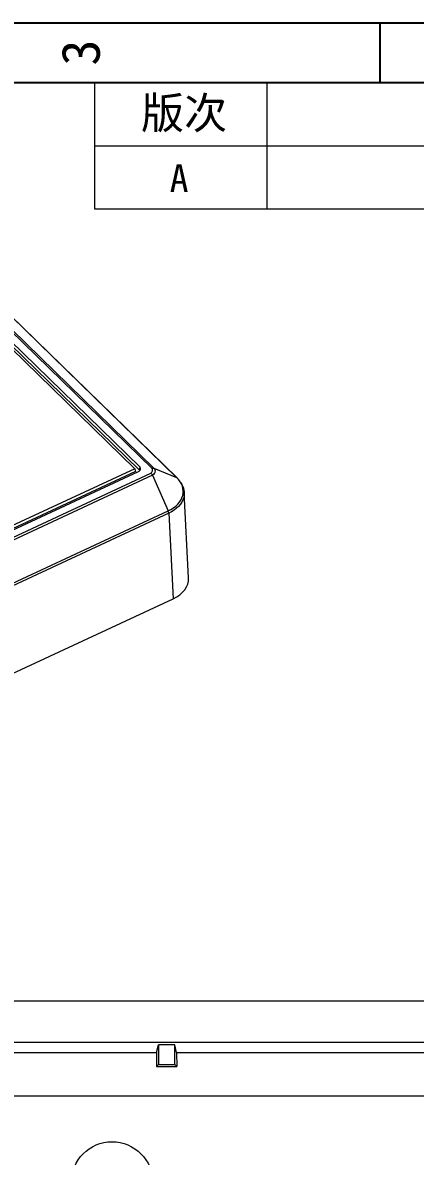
# Model space of a CAD drawing. Header units: inches. Extents: x -855 to -579, y 2307 to 2702.
# Drawn here: x -671.1 to -649.5, y 2636.2 to 2698.6 of the extents above; entities that cross this region are included whole.
import ezdxf
from ezdxf.enums import TextEntityAlignment as Align

# ---------------------------------------------------------------- set-up
doc = ezdxf.new("R2010")
doc.units = ezdxf.units.IN
doc.header["$MEASUREMENT"] = 0
doc.layers.add('10', color=7, linetype='Continuous', true_color=0xffffff)
doc.layers.add('50', color=7, linetype='Continuous')
doc.layers.add('dtext', color=4, linetype='Continuous')
doc.styles.add('仿宋', font='SIMFANG.TTF', dxfattribs={"width": 0.7})
doc.styles.add('宋体', font='SimSun.ttf', dxfattribs={"width": 0.7})

# ---------------------------------------------------------------- blocks, each defined once
blk = doc.blocks.new('7')
blk.add_line((2315.951, 528.193), (2315.951, 523.193))
for points in [[(2420.951, 241.193), (2010.951, 241.193), (2010.951, 528.193), (2420.951, 528.193)], [(2415.951, 246.193), (2015.951, 246.193), (2015.951, 523.193), (2415.951, 523.193)]]:
    blk.add_lwpolyline(points, close=True)
at = {"style": '宋体'}
blk.add_text('3', height=3.2, rotation=90, dxfattribs=at).set_placement((2290.966, 525.693), align=Align.MIDDLE)

msp = doc.modelspace()

# ---------------------------------------------------------------- linework, layer by layer
at = {"layer": '10', "color": 7, "lineweight": 9}
for p, q in [((-664.63, 2674.144), (-681.232, 2690.294)), ((-663.955, 2674.057), (-681.114, 2690.75)), ((-681.007, 2690.767), (-663.836, 2674.063)), ((-662.59, 2673.552), (-679.761, 2690.256)), ((-662.566, 2673.536), (-679.737, 2690.24)), ((-681.466, 2690.157), (-664.905, 2674.046)), ((-664.661, 2673.983), (-681.263, 2690.133)), ((-664.905, 2674.046), (-688.576, 2663.054)), ((-664.905, 2674.046), (-664.858, 2673.892)), ((-664.63, 2674.144), (-664.661, 2673.983)), ((-662.59, 2673.552), (-663.835, 2674.062)), ((-664.858, 2673.892), (-688.586, 2662.873)), ((-688.548, 2662.412), (-664.022, 2673.801)), ((-663.934, 2673.686), (-688.477, 2662.289)), ((-688.427, 2662.867), (-664.698, 2673.886)), ((-663.934, 2673.686), (-663.068, 2671.731)), ((-661.941, 2668.04), (-662.18, 2672.743)), ((-687.611, 2660.334), (-663.068, 2671.731)), ((-663.034, 2671.596), (-687.577, 2660.199)), ((-663.032, 2671.597), (-662.792, 2666.895)), ((-687.702, 2655.328), (-662.792, 2666.895)), ((-673.158, 2644.799), (-597.152, 2644.799)), ((-644.155, 2642.498), (-673.156, 2642.498)), ((-663.709, 2641.96), (-663.605, 2642.375)), ((-662.705, 2642.375), (-663.605, 2642.375)), ((-663.605, 2642.375), (-663.605, 2641.295)), ((-662.602, 2641.96), (-662.705, 2642.375)), ((-662.705, 2641.295), (-662.705, 2642.375)), ((-672.618, 2641.96), (-663.709, 2641.96)), ((-663.709, 2641.96), (-663.716, 2641.184)), ((-662.602, 2641.96), (-644.069, 2641.96)), ((-662.602, 2641.96), (-662.595, 2641.184)), ((-663.716, 2641.184), (-663.605, 2641.295)), ((-663.716, 2641.184), (-662.595, 2641.184)), ((-663.605, 2641.295), (-662.705, 2641.295)), ((-662.595, 2641.184), (-662.705, 2641.295)), ((-672.618, 2639.58), (-597.693, 2639.58))]:
    msp.add_line(p, q, dxfattribs=at)
msp.add_circle((-666.155, 2634.799), 2.25, dxfattribs=at)
for centre, major_axis, ratio, start_param, end_param in [((-664.856, 2674.04), (0.275, -0.004), 0.674992, 5.33271, 6.903507), ((-664.858, 2673.892), (-0.24, 0.003), 0.674992, 3.427749, 3.761914), ((-662.705, 2673.393), (0.139, 0.143), 0.600362, 6.283178, 6.519988), ((-662.704, 2673.391), (0.14, 0.143), 0.598819, 5.969314, 6.520935), ((-663.149, 2671.702), (0.084, -0.181), 0.428895, 0.761856, 1.529801), ((-663.147, 2671.703), (0.084, -0.182), 0.431217, 0.763024, 1.531003), ((-663.942, 2668.01), (-2.002, 0.03), 0.674215, 2.192253, 3.186066)]:
    msp.add_ellipse(centre, major_axis=major_axis, ratio=ratio, start_param=start_param, end_param=end_param, dxfattribs=at)
for points, knots in [([(-664.022, 2673.801), (-663.996, 2673.818), (-663.975, 2673.837), (-663.959, 2673.858), (-663.944, 2673.878), (-663.933, 2673.899), (-663.927, 2673.921), (-663.92, 2673.948), (-663.92, 2673.977), (-663.928, 2674.004), (-663.934, 2674.022), (-663.943, 2674.04), (-663.955, 2674.057)], [0, 0, 0, 0, 0.257545, 0.257545, 0.257545, 0.497257, 0.497257, 0.497257, 0.799434, 0.799434, 0.799434, 1, 1, 1, 1]), ([(-663.952, 2674.058), (-663.943, 2674.06), (-663.934, 2674.062), (-663.925, 2674.064), (-663.916, 2674.066), (-663.907, 2674.068), (-663.898, 2674.069), (-663.889, 2674.071), (-663.879, 2674.072), (-663.87, 2674.071), (-663.861, 2674.071), (-663.852, 2674.07), (-663.836, 2674.063)], [0, 0, 0, 0, 0.029401, 0.029401, 0.029401, 0.120387, 0.120387, 0.120387, 0.560167, 0.560167, 0.560167, 1, 1, 1, 1]), ([(-663.835, 2674.062), (-663.815, 2674.036), (-663.801, 2674.008), (-663.793, 2673.98), (-663.782, 2673.941), (-663.782, 2673.901), (-663.792, 2673.862), (-663.8, 2673.832), (-663.815, 2673.801), (-663.837, 2673.773), (-663.861, 2673.741), (-663.894, 2673.711), (-663.934, 2673.686)], [0, 0, 0, 0, 0.213606, 0.213606, 0.213606, 0.50256, 0.50256, 0.50256, 0.731962, 0.731962, 0.731962, 1, 1, 1, 1]), ([(-663.934, 2673.686), (-663.946, 2673.71), (-663.959, 2673.731), (-663.982, 2673.761), (-663.989, 2673.77), (-664.005, 2673.787), (-664.013, 2673.795), (-664.022, 2673.801)], [0, 0, 0, 0, 0.5, 0.5, 0.75, 0.75, 1, 1, 1, 1]), ([(-663.065, 2671.732), (-662.646, 2671.926), (-662.357, 2672.235), (-662.181, 2672.905), (-662.296, 2673.264), (-662.588, 2673.55)], [0, 0, 0, 0, 0.5, 0.5, 1, 1, 1, 1]), ([(-662.367, 2673.268), (-662.195, 2673.017), (-662.139, 2672.732), (-662.3, 2672.116), (-662.599, 2671.798), (-663.032, 2671.597)], [0, 0, 0, 0, 0.438251, 0.438251, 1, 1, 1, 1])]:
    msp.add_open_spline(points, degree=3, knots=knots, dxfattribs=at)
for points in [[(-663.836, 2674.063), (-663.835, 2674.063), (-663.835, 2674.063), (-663.835, 2674.062)], [(-663.934, 2673.686), (-663.934, 2673.686), (-663.934, 2673.686), (-663.934, 2673.686)], [(-662.588, 2673.55), (-662.589, 2673.55), (-662.589, 2673.551), (-662.59, 2673.552)], [(-663.068, 2671.731), (-663.067, 2671.731), (-663.066, 2671.732), (-663.065, 2671.732)], [(-663.032, 2671.597), (-663.033, 2671.597), (-663.033, 2671.596), (-663.034, 2671.596)]]:
    msp.add_open_spline(points, degree=3, dxfattribs=at)
at = {"layer": 'dtext', "color": 7, "lineweight": 9}
for p, q in [((-667.113, 2695.272), (-667.113, 2688.322)), ((-657.635, 2695.272), (-657.635, 2688.322)), ((-667.113, 2691.797), (-585.606, 2691.797)), ((-667.113, 2688.322), (-585.606, 2688.322))]:
    msp.add_line(p, q, dxfattribs=at)

# ---------------------------------------------------------------- block references
at = {"layer": '50', "color": 7, "linetype": 'Continuous', "lineweight": 9, "xscale": 0.6581563421108854, "yscale": 0.6581563421115106, "zscale": 0.6581563421113705}
msp.add_blockref('7', (-2175.679, 2350.93), dxfattribs=at)

# ---------------------------------------------------------------- texts
at = {"layer": 'dtext', "lineweight": 9, "style": '仿宋'}
msp.add_text('版次', height=1.7382, dxfattribs=at).set_placement((-664.562, 2692.734))
at = {"layer": 'dtext', "color": 3, "lineweight": 9, "style": '宋体'}
msp.add_text('A', height=1.53, dxfattribs=at).set_placement((-662.986, 2689.247))

doc.saveas('drawing.dxf')
